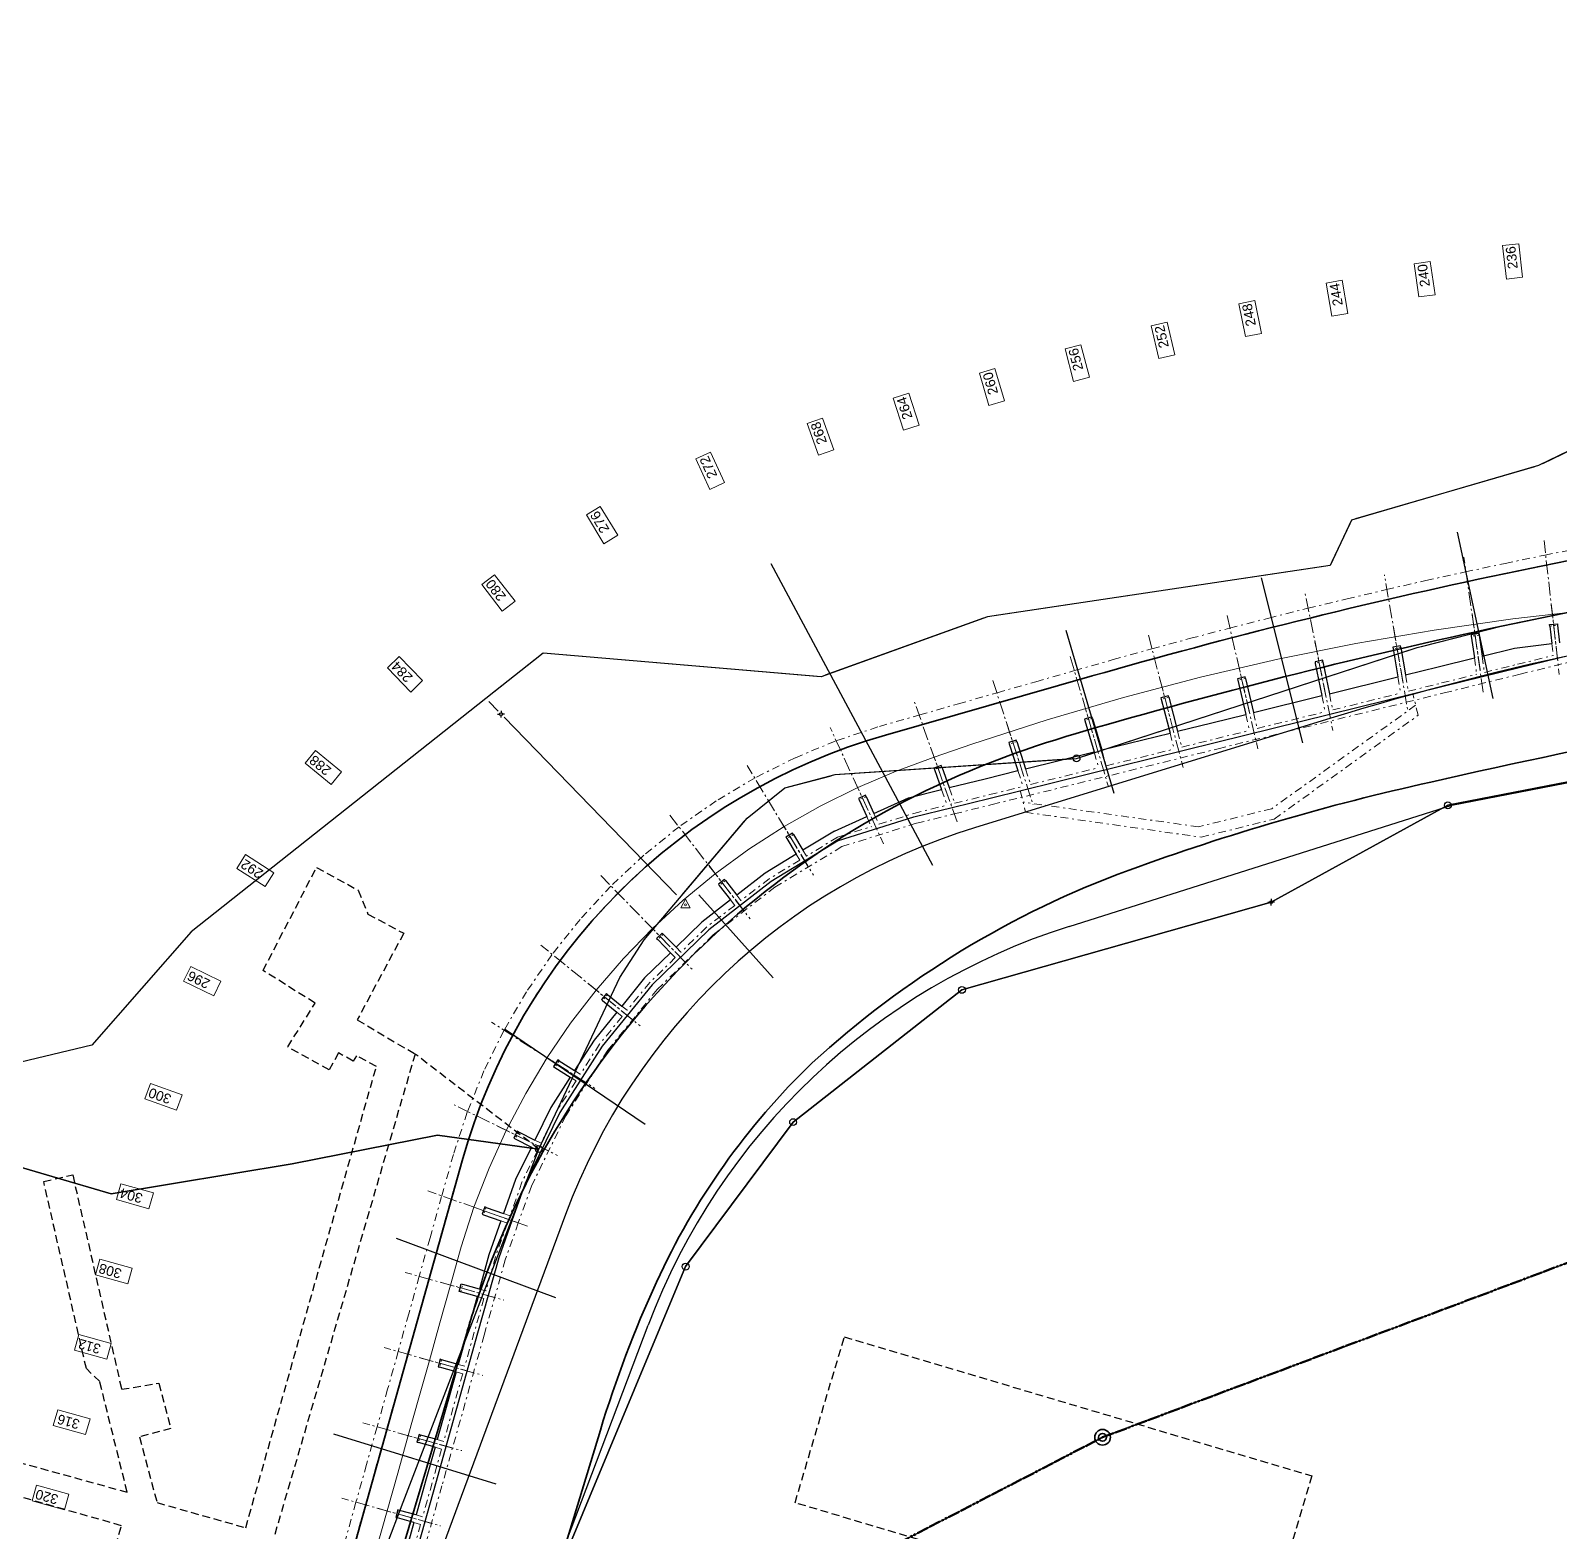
# Model space of a CAD drawing. Header units: metres. Extents: x 2678625 to 2679611, y 1205237 to 1205867.
# Drawn here: x 2678769.1 to 2678847.3, y 1205488.1 to 1205564.9 of the extents above; entities that cross this region are included whole.
import ezdxf

# ---------------------------------------------------------------- set-up
doc = ezdxf.new("R2010")
doc.units = ezdxf.units.M
for name, pattern in [('ACAD_ISO14W100_S12', [1.53, 0.6, -0.1, 0.6, -0.08, 0, -0.07, 0, -0.08]), ('AUSGEZOGEN', [0]), ('GETRENNT2_S6', [0.8, 0.4, -0.2, 0, -0.2]), ('STRICHLINIE_S4', [0.1, 0, -0.1]), ('STRICHPUNKT2_S5', [1, 0.7, -0.15, 0, -0.15]), ('VERDECKT2_S2', [0.6, 0.4, -0.2])]:
    doc.linetypes.add(name, pattern=pattern)
for name, color, linetype, lineweight in [('BOLZEN', 250, 'AUSGEZOGEN', 25), ('GESCHL_WALD', 8, 'AUSGEZOGEN', 13), ('HOHEITSGRENZPUNKT', 59, 'AUSGEZOGEN', 35), ('KANTONSGRENZE', 59, 'AUSGEZOGEN', 50), ('KREUZ', 250, 'AUSGEZOGEN', 25), ('LFP2_BEGEHBAR', 8, 'AUSGEZOGEN', 13), ('PARZELLE', 250, 'AUSGEZOGEN', 25), ('SC_BEST__SCHACHT', 3, 'AUSGEZOGEN', 25), ('SELBSTAENDIGES_RECHT', 8, 'STRICHLINIE_S4', 13), ('SELBSTAENDIGES_RECHT_1', 8, 'STRICHLINIE_S4', 13), ('Standard', 7, 'AUSGEZOGEN', 25), ('STRASSE__WEGE', 8, 'AUSGEZOGEN', 13), ('TEXT_VERT__TIEF-_UND_HOCHPUNKT', 1, 'AUSGEZOGEN', 18), ('UEBRIGE_BEFEST', 8, 'AUSGEZOGEN', 13)]:
    doc.layers.add(name, color=color, linetype=linetype, lineweight=lineweight)
doc.layers.add('GM_TX_HO_A_GEOM', color=1, linetype='AUSGEZOGEN')
doc.styles.add('ARIAL', font='arial.ttf')

# ---------------------------------------------------------------- blocks, each defined once
blk = doc.blocks.new('NSY105')
at = {"color": 0, "linetype": 'ByBlock', "lineweight": -2}
for radius in [0.05, 0.025]:
    blk.add_circle((0, 0), radius, dxfattribs=at)
blk = doc.blocks.new('COMPLEXOBJECT_33')
at = {"layer": 'GESCHL_WALD', "color": 8, "linetype": 'AUSGEZOGEN', "lineweight": 13, "transparency": 33554687}
for p, q in [((48859.713, 45506.341), (48823.904, 45492.904)), ((48823.904, 45492.904), (48792.056, 45476.405))]:
    blk.add_line(p, q, dxfattribs=at)
blk = doc.blocks.new('COMPLEXOBJECT_61')
at = {"layer": 'PARZELLE', "color": 250, "linetype": 'AUSGEZOGEN', "lineweight": 25, "transparency": 33554687}
for p, q in [((48859.713, 45506.341), (48823.904, 45492.904)), ((48823.904, 45492.904), (48792.056, 45476.405))]:
    blk.add_line(p, q, dxfattribs=at)
blk = doc.blocks.new('COMPLEXOBJECT_64')
at = {"layer": 'SELBSTAENDIGES_RECHT', "color": 8, "linetype": 'STRICHLINIE_S4', "lineweight": 13, "transparency": 33554687}
for p, q in [((48859.713, 45506.341), (48823.904, 45492.904)), ((48823.904, 45492.904), (48792.056, 45476.405))]:
    blk.add_line(p, q, dxfattribs=at)
blk = doc.blocks.new('NSY101')
at = {"color": 0, "linetype": 'ByBlock', "lineweight": -2}
blk.add_circle((0, 0), 0.05, dxfattribs=at)
blk = doc.blocks.new('CDWK_PTTYP10')
at = {"layer": 'BOLZEN', "transparency": 33554687, "xscale": 6.999999465942426, "yscale": 6.999999465942426, "zscale": 6.999999465942426}
blk.add_blockref('NSY101', (0, 0), dxfattribs=at)
blk = doc.blocks.new('NSY115')
at = {"color": 0, "linetype": 'ByBlock', "lineweight": -2}
for p, q in [((-0.05, 0), (-0.02, 0)), ((0, 0.05), (0, 0.02)), ((0.05, 0), (0.02, 0)), ((0, -0.05), (0, -0.02))]:
    blk.add_line(p, q, dxfattribs=at)
blk.add_circle((0, 0), 0.02, dxfattribs=at)
blk = doc.blocks.new('CDWK_PTTYP31')
at = {"layer": 'KREUZ', "transparency": 33554687, "xscale": 2.692307590451224, "yscale": 2.692307590451224, "zscale": 2.692307590451224}
blk.add_blockref('NSY115', (-0.001, 0.002), dxfattribs=at)
blk = doc.blocks.new('COMPLEXOBJECT_102')
at = {"layer": 'STRASSE__WEGE', "color": 250, "linetype": 'AUSGEZOGEN', "lineweight": 25, "transparency": 33554687}
blk.add_line((48835.585, 45529.688), (48817.346, 45524.074), dxfattribs=at)
for points in [[(48822.194, 45519.033), (48841.771, 45525.231), (48858.029, 45528.384), (48889.781, 45531.32), (48895.583, 45532.659), (48900.268, 45534.358), (48904.841, 45536.354), (48909.323, 45538.696), (48913.32, 45541.66), (48916.931, 45545.257), (48919.674, 45548.382), (48922.417, 45551.507), (48930.237, 45563.996), (48935.803, 45574.317), (48943.358, 45591.721), (48964.534, 45641.981), (48968.165, 45648.125)], [(48796.431, 45504.3), (48786.547, 45477.618), (48792.254, 45476.404), (48800.656, 45498.637)]]:
    blk.add_lwpolyline(points, dxfattribs=at)
for centre, radius, start, end in [((48879.708, 45386.343), 149.982, 96.32861, 107.10876), ((48826.901, 45493.02), 32.491, 107.10204, 159.68543), ((48832.453, 45486.63), 33.989, 107.56792, 159.31215)]:
    blk.add_arc(centre, radius, start, end, dxfattribs=at)
blk = doc.blocks.new('CDWK_PTTYP26')
at = {"layer": 'LFP2_BEGEHBAR', "transparency": 33554687}
for p, q in [((-0.004, 0.164), (-0.145, -0.094)), ((0.137, -0.094), (-0.004, 0.164)), ((-0.145, -0.094), (0.137, -0.094))]:
    blk.add_line(p, q, dxfattribs=at)
blk.add_circle((-0.004, -0.006), 0.0294, dxfattribs=at)
blk = doc.blocks.new('COMPLEXOBJECT_161')
at = {"layer": 'PARZELLE', "color": 250, "linetype": 'AUSGEZOGEN', "lineweight": 25, "transparency": 33554687}
for p, q in [((78866, 5562.54), (78864.225, 5559.793)), ((78867.578, 5560.985), (78866.26, 5562.556)), ((78885.127, 5540.063), (78867.86, 5560.649)), ((78864.238, 5559.435), (78865.27, 5558.068)), ((78865.228, 5557.762), (78854.223, 5549.41)), ((78854.167, 5549.094), (78855.341, 5547.256)), ((78855.262, 5546.977), (78846.412, 5542.702)), ((78846.005, 5542.546), (78836.852, 5539.878)), ((78836.549, 5539.619), (78835.639, 5537.692)), ((78861.082, 5537.213), (78885.051, 5539.871)), ((78835.33, 5537.462), (78818.235, 5534.901)), ((78856.137, 5536.583), (78860.648, 5537.161)), ((78849.223, 5535.407), (78855.704, 5536.518)), ((78817.813, 5534.795), (78809.708, 5531.879)), ((78844.721, 5534.495), (78848.793, 5535.326)), ((78840.214, 5533.353), (78844.295, 5534.397)), ((78822.782, 5527.699), (78839.794, 5533.231)), ((78795.107, 5532.875), (78792.523, 5530.831)), ((78809.284, 5531.823), (78795.496, 5532.993)), ((78792.504, 5530.538), (78792.979, 5530.049)), ((78793.283, 5529.735), (78802.104, 5520.645)), ((78810.441, 5526.816), (78822.356, 5527.616)), ((78807.859, 5526.178), (78810.012, 5526.745)), ((78805.886, 5524.711), (78807.477, 5525.985)), ((78802.397, 5520.655), (78805.574, 5524.407))]:
    blk.add_line(p, q, dxfattribs=at)

msp = doc.modelspace()

# ---------------------------------------------------------------- linework, layer by layer
at = {"layer": 'KANTONSGRENZE', "linetype": 'ACAD_ISO14W100_S12', "transparency": 33554687}
msp.add_lwpolyline([(2678625.329, 1205485.523), (2678720.729, 1205461.829), (2678731.422, 1205463.992), (2678750.551, 1205468.173), (2678765.451, 1205474.131), (2678783.774, 1205478.167), (2678792.056, 1205476.405), (2678823.904, 1205492.904), (2678859.713, 1205506.341), (2678879.277, 1205509.496), (2678942.352, 1205521.714), (2679000.721, 1205531.176), (2679083.438, 1205538.774), (2679127.352, 1205542.454), (2679148.753, 1205549.05), (2679175.076, 1205560.861), (2679233.191, 1205572.529), (2679258.83, 1205574.337), (2679284.87, 1205582.237), (2679311.016, 1205602.927), (2679443.034, 1205605.052), (2679522.872, 1205644.059), (2679610.803, 1205686.931)], dxfattribs=at)
at = {"layer": 'PARZELLE', "color": 250, "linetype": 'AUSGEZOGEN', "lineweight": 25, "transparency": 33554687}
for points in [[(2678855.459, 1205547.072), (2678846.215, 1205542.607), (2678836.642, 1205539.817), (2678835.546, 1205537.494), (2678818.019, 1205534.869), (2678809.502, 1205531.805), (2678795.278, 1205533.011), (2678792.352, 1205530.695), (2678777.28, 1205518.766), (2678772.194, 1205512.955), (2678767.329, 1205511.802)], [(2678767.122, 1205507.126), (2678773.177, 1205505.363), (2678782.449, 1205506.896), (2678789.883, 1205508.352), (2678795.064, 1205507.65), (2678799.204, 1205516.426), (2678800.449, 1205518.353), (2678802.256, 1205520.488), (2678805.715, 1205524.574), (2678807.648, 1205526.122), (2678810.223, 1205526.801), (2678822.574, 1205527.631), (2678840.002, 1205533.299), (2678844.507, 1205534.451), (2678849.007, 1205535.37)], [(2678942.355, 1205521.715), (2678879.278, 1205509.496), (2678859.713, 1205506.34), (2678823.903, 1205492.903), (2678792.055, 1205476.404), (2678802.572, 1205501.634), (2678808.073, 1205509.026), (2678816.711, 1205515.789), (2678832.53, 1205520.277), (2678841.572, 1205525.231), (2678857.83, 1205528.384), (2678889.582, 1205531.32)]]:
    msp.add_lwpolyline(points, dxfattribs=at)
msp.add_lwpolyline([(2678765.451, 1205474.13), (2678783.773, 1205478.166), (2678788.124, 1205489.581), (2678795.064, 1205507.65), (2678789.883, 1205508.352), (2678782.449, 1205506.896), (2678773.177, 1205505.363), (2678767.122, 1205507.126), (2678760.802, 1205512.005), (2678752.758, 1205512.255), (2678743.45, 1205496.838), (2678741.609, 1205494.47), (2678739.99, 1205490.772), (2678737.407, 1205487.381), (2678734.774, 1205479.045), (2678730.907, 1205474.181), (2678732.335, 1205472.265), (2678727.978, 1205470.01), (2678721.311, 1205464.083), (2678720.729, 1205461.829), (2678731.422, 1205463.992), (2678750.551, 1205468.173)], close=True, dxfattribs=at)
at = {"layer": 'SELBSTAENDIGES_RECHT', "color": 254, "linetype": 'VERDECKT2_S2', "lineweight": 25, "transparency": 33554687}
for p, q in [((2678780.955, 1205516.781), (2678783.692, 1205522.051)), ((2678783.692, 1205522.051), (2678785.818, 1205520.893)), ((2678785.818, 1205520.893), (2678786.322, 1205519.668)), ((2678786.322, 1205519.668), (2678788.152, 1205518.685)), ((2678788.152, 1205518.685), (2678785.776, 1205514.26)), ((2678783.62, 1205515.111), (2678780.955, 1205516.781)), ((2678782.217, 1205512.872), (2678783.62, 1205515.111)), ((2678785.776, 1205514.26), (2678788.734, 1205512.509)), ((2678784.341, 1205511.697), (2678782.217, 1205512.872)), ((2678788.734, 1205512.509), (2678781.545, 1205487.904)), ((2678784.821, 1205512.563), (2678784.341, 1205511.697)), ((2678785.568, 1205512.149), (2678784.821, 1205512.563)), ((2678785.728, 1205512.423), (2678785.568, 1205512.149)), ((2678786.753, 1205511.878), (2678785.728, 1205512.423)), ((2678795.069, 1205507.645), (2678788.734, 1205512.509)), ((2678780.066, 1205488.278), (2678786.753, 1205511.878)), ((2678769.731, 1205505.986), (2678771.216, 1205506.325)), ((2678771.914, 1205496.416), (2678769.731, 1205505.986)), ((2678771.216, 1205506.325), (2678773.717, 1205495.359)), ((2678808.17, 1205489.556), (2678810.693, 1205498.042)), ((2678810.693, 1205498.042), (2678834.612, 1205490.932)), ((2678772.598, 1205495.754), (2678771.914, 1205496.416)), ((2678774.003, 1205490.097), (2678772.598, 1205495.754)), ((2678773.717, 1205495.359), (2678775.623, 1205495.67)), ((2678775.623, 1205495.67), (2678776.241, 1205493.361)), ((2678776.241, 1205493.361), (2678774.632, 1205492.93)), ((2678762.63, 1205493.236), (2678774.003, 1205490.097)), ((2678774.632, 1205492.93), (2678775.535, 1205489.562)), ((2678773.712, 1205488.384), (2678762.063, 1205491.707)), ((2678834.612, 1205490.932), (2678832.089, 1205482.446)), ((2678775.535, 1205489.562), (2678780.066, 1205488.278)), ((2678817.922, 1205486.657), (2678808.17, 1205489.556)), ((2678770.211, 1205476.42), (2678773.712, 1205488.384))]:
    msp.add_line(p, q, dxfattribs=at)
at = {"layer": 'SELBSTAENDIGES_RECHT', "color": 254, "linetype": 'AUSGEZOGEN', "lineweight": 25, "transparency": 33554687}
msp.add_line((2678859.719, 1205506.336), (2678823.91, 1205492.899), dxfattribs=at)
at = {"layer": 'Standard', "color": 11, "linetype": 'AUSGEZOGEN', "lineweight": 25, "true_color": 0xff8585, "transparency": 33554687}
for p, q in [((2678843.894, 1205530.701), (2678842.059, 1205539.206)), ((2678815.223, 1205522.149), (2678806.956, 1205537.573)), ((2678834.156, 1205528.43), (2678832.038, 1205536.868)), ((2678824.5, 1205525.829), (2678822.037, 1205534.173)), ((2678846.786, 1205534.398), (2678846.888, 1205533.5)), ((2678847.184, 1205534.443), (2678847.286, 1205533.547)), ((2678838.77, 1205533.241), (2678839.018, 1205531.803)), ((2678839.164, 1205533.309), (2678839.407, 1205531.9)), ((2678842.77, 1205533.877), (2678842.928, 1205532.769)), ((2678843.166, 1205533.933), (2678843.318, 1205532.866)), ((2678834.79, 1205532.492), (2678835.123, 1205530.842)), ((2678835.182, 1205532.571), (2678835.512, 1205530.938)), ((2678831.223, 1205531.719), (2678831.626, 1205529.978)), ((2678835.512, 1205530.938), (2678839.018, 1205531.803)), ((2678830.833, 1205531.629), (2678831.238, 1205529.882)), ((2678826.902, 1205530.653), (2678827.355, 1205528.924)), ((2678827.289, 1205530.755), (2678827.744, 1205529.02)), ((2678831.626, 1205529.978), (2678835.123, 1205530.842)), ((2678823.001, 1205529.566), (2678823.47, 1205527.964)), ((2678823.385, 1205529.678), (2678823.859, 1205528.06)), ((2678823.859, 1205528.06), (2678827.355, 1205528.924)), ((2678819.133, 1205528.367), (2678819.575, 1205527.003)), ((2678819.513, 1205528.491), (2678819.964, 1205527.099)), ((2678819.964, 1205527.099), (2678823.47, 1205527.964)), ((2678815.3, 1205527.059), (2678815.664, 1205526.037)), ((2678815.677, 1205527.193), (2678816.054, 1205526.133)), ((2678811.446, 1205525.513), (2678811.84, 1205524.654)), ((2678811.809, 1205525.68), (2678812.204, 1205524.818)), ((2678810.185, 1205523.906), (2678811.84, 1205524.654)), ((2678810.185, 1205523.906), (2678808.575, 1205522.931)), ((2678807.746, 1205523.528), (2678808.233, 1205522.724)), ((2678808.089, 1205523.735), (2678808.575, 1205522.931)), ((2678804.298, 1205521.133), (2678804.872, 1205520.391)), ((2678804.614, 1205521.378), (2678805.189, 1205520.636)), ((2678807.06, 1205516.414), (2678803.247, 1205520.65)), ((2678801.145, 1205518.362), (2678801.8, 1205517.689)), ((2678801.431, 1205518.641), (2678802.087, 1205517.969)), ((2678798.328, 1205515.248), (2678799.056, 1205514.655)), ((2678798.581, 1205515.558), (2678799.309, 1205514.965)), ((2678800.502, 1205508.896), (2678793.307, 1205513.786)), ((2678796.097, 1205512.165), (2678796.888, 1205511.659)), ((2678795.882, 1205511.828), (2678796.672, 1205511.322)), ((2678794.023, 1205508.523), (2678794.867, 1205508.11)), ((2678793.847, 1205508.164), (2678794.691, 1205507.751)), ((2678792.241, 1205504.285), (2678793.126, 1205503.971)), ((2678792.375, 1205504.662), (2678793.26, 1205504.348)), ((2678793.126, 1205503.971), (2678792.512, 1205502.238)), ((2678793.685, 1205503.985), (2678793.011, 1205502.082)), ((2678793.193, 1205504.16), (2678793.193, 1205504.159)), ((2678795.928, 1205500.031), (2678787.774, 1205503.065)), ((2678792.512, 1205502.238), (2678792.02, 1205500.486)), ((2678792.02, 1205500.486), (2678791.171, 1205500.724)), ((2678791.912, 1205500.101), (2678791.063, 1205500.339)), ((2678790.832, 1205496.25), (2678789.983, 1205496.488)), ((2678790.94, 1205496.635), (2678790.092, 1205496.873)), ((2678790.832, 1205496.25), (2678789.861, 1205492.784)), ((2678792.888, 1205490.506), (2678784.574, 1205493.071)), ((2678789.753, 1205492.399), (2678788.904, 1205492.636)), ((2678789.861, 1205492.784), (2678789.012, 1205493.021)), ((2678788.673, 1205488.546), (2678787.825, 1205488.784)), ((2678788.781, 1205488.931), (2678787.933, 1205489.169)), ((2678788.673, 1205488.546), (2678787.702, 1205485.079))]:
    msp.add_line(p, q, dxfattribs=at)
at = {"layer": 'Standard', "color": 11, "linetype": 'STRICHPUNKT2_S5', "lineweight": 18, "true_color": 0xff8585, "transparency": 33554687}
for p, q in [((2678847.183, 1205532.678), (2678846.489, 1205538.782)), ((2678843.216, 1205532.169), (2678842.394, 1205537.923)), ((2678839.265, 1205531.547), (2678838.324, 1205537.011)), ((2678835.333, 1205530.812), (2678834.277, 1205536.047)), ((2678831.424, 1205529.965), (2678830.251, 1205535.03)), ((2678827.54, 1205529.007), (2678826.243, 1205533.96)), ((2678823.686, 1205527.939), (2678822.252, 1205532.837)), ((2678819.863, 1205526.76), (2678818.264, 1205531.697)), ((2678816.076, 1205525.473), (2678814.268, 1205530.554)), ((2678812.358, 1205524.002), (2678809.969, 1205529.213)), ((2678808.826, 1205522.131), (2678805.717, 1205527.266)), ((2678805.529, 1205519.869), (2678801.772, 1205524.724)), ((2678802.512, 1205517.246), (2678798.229, 1205521.638)), ((2678799.814, 1205514.296), (2678795.166, 1205518.083)), ((2678797.467, 1205511.051), (2678792.647, 1205514.135)), ((2678795.511, 1205507.572), (2678790.732, 1205509.911)), ((2678793.961, 1205503.887), (2678789.392, 1205505.507)), ((2678792.806, 1205500.059), (2678788.225, 1205501.342)), ((2678791.726, 1205496.207), (2678787.145, 1205497.491)), ((2678790.647, 1205492.355), (2678786.066, 1205493.639)), ((2678789.568, 1205488.504), (2678784.986, 1205489.787))]:
    msp.add_line(p, q, dxfattribs=at)
at = {"layer": 'Standard', "color": 11, "linetype": 'STRICHPUNKT2_S5', "lineweight": 13, "true_color": 0xff8585, "transparency": 33554687}
for p, q in [((2678842.815, 1205534.976), (2678843.389, 1205530.961)), ((2678846.863, 1205535.495), (2678847.27, 1205531.913)), ((2678838.784, 1205534.341), (2678839.53, 1205530.008)), ((2678834.772, 1205533.592), (2678835.687, 1205529.059)), ((2678830.784, 1205532.728), (2678831.853, 1205528.112)), ((2678826.822, 1205531.75), (2678828.022, 1205527.167)), ((2678822.889, 1205530.66), (2678824.189, 1205526.22)), ((2678818.99, 1205529.458), (2678820.346, 1205525.271)), ((2678815.121, 1205528.158), (2678816.487, 1205524.318)), ((2678811.167, 1205526.6), (2678812.698, 1205523.261)), ((2678807.35, 1205524.569), (2678809.114, 1205521.654)), ((2678803.785, 1205522.123), (2678805.87, 1205519.428)), ((2678800.522, 1205519.286), (2678802.901, 1205516.847)), ((2678797.605, 1205516.096), (2678800.246, 1205513.944)), ((2678795.066, 1205512.587), (2678797.936, 1205510.751)), ((2678792.951, 1205508.825), (2678796.011, 1205507.327)), ((2678791.746, 1205504.673), (2678794.486, 1205503.701)), ((2678790.061, 1205500.828), (2678793.28, 1205499.924)), ((2678788.982, 1205496.976), (2678792.2, 1205496.074)), ((2678787.903, 1205493.124), (2678791.121, 1205492.224)), ((2678786.824, 1205489.273), (2678790.041, 1205488.37))]:
    msp.add_line(p, q, dxfattribs=at)
at = {"layer": 'Standard', "color": 11, "linetype": 'STRICHLINIE_S4', "lineweight": 18, "true_color": 0xff8585, "transparency": 33554687}
for p, q in [((2678846.786, 1205534.398), (2678847.184, 1205534.443)), ((2678839.164, 1205533.309), (2678838.77, 1205533.241)), ((2678843.166, 1205533.933), (2678842.77, 1205533.877)), ((2678835.182, 1205532.571), (2678834.79, 1205532.492)), ((2678831.223, 1205531.719), (2678830.833, 1205531.629)), ((2678827.289, 1205530.755), (2678826.902, 1205530.653)), ((2678823.385, 1205529.678), (2678823.001, 1205529.566)), ((2678819.513, 1205528.491), (2678819.133, 1205528.367)), ((2678815.677, 1205527.193), (2678815.3, 1205527.059)), ((2678811.809, 1205525.68), (2678811.446, 1205525.513)), ((2678808.089, 1205523.735), (2678807.746, 1205523.528)), ((2678804.614, 1205521.378), (2678804.298, 1205521.133)), ((2678801.431, 1205518.641), (2678801.145, 1205518.362)), ((2678798.581, 1205515.558), (2678798.328, 1205515.248)), ((2678796.097, 1205512.165), (2678795.882, 1205511.828)), ((2678794.023, 1205508.523), (2678793.847, 1205508.164)), ((2678792.375, 1205504.662), (2678792.241, 1205504.285)), ((2678791.063, 1205500.339), (2678791.171, 1205500.724)), ((2678790.092, 1205496.873), (2678789.983, 1205496.488)), ((2678789.012, 1205493.021), (2678788.904, 1205492.636)), ((2678787.933, 1205489.169), (2678787.825, 1205488.784))]:
    msp.add_line(p, q, dxfattribs=at)
at = {"layer": 'Standard', "color": 11, "linetype": 'GETRENNT2_S6', "lineweight": 18, "true_color": 0xff8585, "transparency": 33554687}
for p, q in [((2678846.888, 1205533.5), (2678846.958, 1205532.889)), ((2678842.928, 1205532.769), (2678843.048, 1205531.93)), ((2678843.318, 1205532.866), (2678843.438, 1205532.026)), ((2678839.018, 1205531.803), (2678839.161, 1205530.97)), ((2678839.407, 1205531.9), (2678839.55, 1205531.066)), ((2678835.512, 1205530.938), (2678835.679, 1205530.11)), ((2678835.679, 1205530.11), (2678839.161, 1205530.97)), ((2678835.123, 1205530.842), (2678835.29, 1205530.014)), ((2678831.238, 1205529.882), (2678831.428, 1205529.061)), ((2678831.626, 1205529.978), (2678831.816, 1205529.157)), ((2678831.816, 1205529.157), (2678835.29, 1205530.014)), ((2678827.355, 1205528.924), (2678827.569, 1205528.108)), ((2678827.744, 1205529.02), (2678827.958, 1205528.204)), ((2678823.47, 1205527.964), (2678823.707, 1205527.154)), ((2678823.859, 1205528.06), (2678824.096, 1205527.25)), ((2678824.096, 1205527.25), (2678827.569, 1205528.108)), ((2678819.575, 1205527.003), (2678819.835, 1205526.198)), ((2678819.964, 1205527.099), (2678820.225, 1205526.294)), ((2678820.225, 1205526.294), (2678823.707, 1205527.154)), ((2678815.664, 1205526.037), (2678815.948, 1205525.238)), ((2678816.054, 1205526.133), (2678816.338, 1205525.335)), ((2678811.84, 1205524.654), (2678812.076, 1205524.138)), ((2678812.204, 1205524.818), (2678812.461, 1205524.259)), ((2678816.143, 1205525.287), (2678816.194, 1205525.299)), ((2678810.349, 1205523.597), (2678812.076, 1205524.138)), ((2678810.349, 1205523.597), (2678808.756, 1205522.632)), ((2678808.233, 1205522.724), (2678808.414, 1205522.425)), ((2678808.575, 1205522.931), (2678808.756, 1205522.632)), ((2678804.872, 1205520.391), (2678805.086, 1205520.114)), ((2678805.189, 1205520.636), (2678805.403, 1205520.359)), ((2678801.8, 1205517.689), (2678802.044, 1205517.439)), ((2678802.087, 1205517.969), (2678802.331, 1205517.718)), ((2678799.056, 1205514.655), (2678799.327, 1205514.435)), ((2678799.309, 1205514.965), (2678799.58, 1205514.745)), ((2678796.672, 1205511.322), (2678796.967, 1205511.134)), ((2678796.888, 1205511.659), (2678797.182, 1205511.471)), ((2678794.691, 1205507.751), (2678795.005, 1205507.597)), ((2678794.867, 1205508.11), (2678795.18, 1205507.957)), ((2678793.26, 1205504.348), (2678793.59, 1205504.231)), ((2678793.456, 1205503.854), (2678792.848, 1205502.14)), ((2678793.126, 1205503.971), (2678793.456, 1205503.854)), ((2678793.523, 1205504.043), (2678793.523, 1205504.043)), ((2678792.848, 1205502.14), (2678792.357, 1205500.391)), ((2678792.357, 1205500.391), (2678792.02, 1205500.486)), ((2678792.249, 1205500.006), (2678791.912, 1205500.101)), ((2678791.277, 1205496.54), (2678790.94, 1205496.635)), ((2678791.169, 1205496.155), (2678790.198, 1205492.69)), ((2678791.169, 1205496.155), (2678790.832, 1205496.25)), ((2678790.198, 1205492.69), (2678789.861, 1205492.784)), ((2678790.09, 1205492.305), (2678789.753, 1205492.399)), ((2678789.118, 1205488.837), (2678788.781, 1205488.931)), ((2678789.01, 1205488.451), (2678788.039, 1205484.985)), ((2678789.01, 1205488.451), (2678788.673, 1205488.546))]:
    msp.add_line(p, q, dxfattribs=at)
at = {"layer": 'Standard', "color": 21, "linetype": 'AUSGEZOGEN', "lineweight": 35, "true_color": 0xffa8a8, "transparency": 33554687}
for p, q in [((2678823.365, 1205531.845), (2678812.803, 1205528.824)), ((2678791.134, 1205507.04), (2678782.99, 1205477.985))]:
    msp.add_line(p, q, dxfattribs=at)
at = {"layer": 'Standard', "color": 11, "linetype": 'AUSGEZOGEN', "lineweight": 18, "true_color": 0xff8585, "transparency": 33554687}
for p, q in [((2678791.746, 1205504.673), (2678791.091, 1205502.642)), ((2678790.987, 1205500.36), (2678791.041, 1205500.553))]:
    msp.add_line(p, q, dxfattribs=at)
at = {"layer": 'Standard', "color": 11, "linetype": 'AUSGEZOGEN', "lineweight": 35, "true_color": 0xff8585, "transparency": 33554687}
for p, q in [((2678785.292, 1205477.842), (2678791.406, 1205498.355)), ((2678794.741, 1205481.856), (2678798.211, 1205493.273))]:
    msp.add_line(p, q, dxfattribs=at)
at = {"layer": 'Standard', "color": 11, "linetype": 'AUSGEZOGEN', "lineweight": 18, "true_color": 0xff8585, "transparency": 33554687}
for points in [[(2678845.393, 1205552.244), (2678845.198, 1205553.953), (2678844.37, 1205553.859), (2678844.565, 1205552.15), (2678845.393, 1205552.244)], [(2678840.914, 1205551.348), (2678840.671, 1205553.051), (2678839.846, 1205552.933), (2678840.089, 1205551.231), (2678840.914, 1205551.348)], [(2678836.461, 1205550.389), (2678836.17, 1205552.084), (2678835.348, 1205551.943), (2678835.64, 1205550.247), (2678836.461, 1205550.389)], [(2678832.033, 1205549.366), (2678831.693, 1205551.052), (2678830.876, 1205550.887), (2678831.216, 1205549.201), (2678832.033, 1205549.366)], [(2678827.595, 1205548.271), (2678827.207, 1205549.947), (2678826.395, 1205549.759), (2678826.783, 1205548.083), (2678827.595, 1205548.271)], [(2678823.228, 1205547.125), (2678822.792, 1205548.789), (2678821.986, 1205548.578), (2678822.422, 1205546.914), (2678823.228, 1205547.125)], [(2678818.884, 1205545.918), (2678818.401, 1205547.569), (2678817.601, 1205547.335), (2678818.084, 1205545.684), (2678818.884, 1205545.918)], [(2678814.516, 1205544.673), (2678813.985, 1205546.31), (2678813.193, 1205546.053), (2678813.723, 1205544.416), (2678814.516, 1205544.673)], [(2678810.151, 1205543.418), (2678809.574, 1205545.038), (2678808.789, 1205544.759), (2678809.366, 1205543.138), (2678810.151, 1205543.418)], [(2678804.57, 1205541.738), (2678803.853, 1205543.301), (2678803.096, 1205542.954), (2678803.813, 1205541.39), (2678804.57, 1205541.738)], [(2678799.098, 1205539.04), (2678798.207, 1205540.512), (2678797.494, 1205540.08), (2678798.385, 1205538.608), (2678799.098, 1205539.04)], [(2678793.853, 1205535.666), (2678792.801, 1205537.027), (2678792.142, 1205536.517), (2678793.194, 1205535.156), (2678793.853, 1205535.666)], [(2678809.465, 1205525.193), (2678811.379, 1205526.138), (2678813.343, 1205526.972), (2678815.288, 1205527.687), (2678817.209, 1205528.355), (2678821.078, 1205529.609), (2678824.981, 1205530.751), (2678828.916, 1205531.782), (2678832.878, 1205532.7), (2678836.865, 1205533.504), (2678840.873, 1205534.193), (2678844.899, 1205534.769), (2678848.94, 1205535.228), (2678850.965, 1205535.415)], [(2678789.114, 1205531.606), (2678787.913, 1205532.838), (2678787.316, 1205532.256), (2678788.517, 1205531.024), (2678789.114, 1205531.606)], [(2678784.973, 1205526.946), (2678783.64, 1205528.033), (2678783.113, 1205527.387), (2678784.447, 1205526.3), (2678784.973, 1205526.946)], [(2678809.465, 1205525.194), (2678807.609, 1205524.141), (2678805.815, 1205522.985), (2678804.091, 1205521.727), (2678802.441, 1205520.374), (2678800.871, 1205518.928), (2678799.387, 1205517.395), (2678797.992, 1205515.78), (2678796.692, 1205514.088), (2678795.491, 1205512.324), (2678794.392, 1205510.495), (2678793.4, 1205508.605), (2678792.517, 1205506.663), (2678791.746, 1205504.673)], [(2678781.511, 1205521.778), (2678780.062, 1205522.706), (2678779.613, 1205522.004), (2678781.061, 1205521.076), (2678781.511, 1205521.778)], [(2678778.797, 1205516.234), (2678777.252, 1205516.99), (2678776.885, 1205516.242), (2678778.431, 1205515.485), (2678778.797, 1205516.234)], [(2678776.814, 1205510.428), (2678775.192, 1205511.003), (2678774.914, 1205510.218), (2678776.535, 1205509.643), (2678776.814, 1205510.428)], [(2678775.342, 1205505.402), (2678773.686, 1205505.866), (2678773.461, 1205505.064), (2678775.118, 1205504.599), (2678775.342, 1205505.402)], [(2678774.263, 1205501.55), (2678772.606, 1205502.014), (2678772.381, 1205501.212), (2678774.038, 1205500.748), (2678774.263, 1205501.55)], [(2678791.091, 1205502.642), (2678790.543, 1205500.693), (2678790.003, 1205498.767), (2678789.463, 1205496.841), (2678788.924, 1205494.915), (2678788.384, 1205492.989), (2678787.845, 1205491.063), (2678787.305, 1205489.138), (2678786.765, 1205487.212), (2678786.226, 1205485.286), (2678785.686, 1205483.36), (2678785.2, 1205481.627)], [(2678773.183, 1205497.699), (2678771.527, 1205498.163), (2678771.302, 1205497.36), (2678772.958, 1205496.896), (2678773.183, 1205497.699)], [(2678772.104, 1205493.847), (2678770.447, 1205494.311), (2678770.222, 1205493.509), (2678771.879, 1205493.045), (2678772.104, 1205493.847)], [(2678771.024, 1205489.996), (2678769.368, 1205490.46), (2678769.143, 1205489.657), (2678770.799, 1205489.193), (2678771.024, 1205489.996)]]:
    msp.add_lwpolyline(points, dxfattribs=at)
at = {"layer": 'Standard', "color": 11, "linetype": 'GETRENNT2_S6', "lineweight": 18, "true_color": 0xff8585, "transparency": 33554687}
for points in [[(2678808.189, 1205527.667), (2678810.316, 1205528.545), (2678812.486, 1205529.263), (2678814.551, 1205529.854), (2678816.533, 1205530.421), (2678818.512, 1205530.988), (2678820.49, 1205531.553), (2678822.466, 1205532.118), (2678824.444, 1205532.681), (2678826.428, 1205533.233), (2678828.415, 1205533.771), (2678830.407, 1205534.295), (2678832.404, 1205534.807), (2678834.405, 1205535.306), (2678836.412, 1205535.792), (2678838.424, 1205536.264), (2678840.442, 1205536.724), (2678842.465, 1205537.17), (2678844.495, 1205537.604), (2678846.531, 1205538.025), (2678848.574, 1205538.432), (2678850.624, 1205538.827)], [(2678808.396, 1205527.212), (2678810.49, 1205528.076), (2678812.634, 1205528.786), (2678814.688, 1205529.374), (2678816.671, 1205529.941), (2678818.65, 1205530.507), (2678820.627, 1205531.072), (2678822.603, 1205531.638), (2678824.58, 1205532.2), (2678826.56, 1205532.75), (2678828.544, 1205533.288), (2678830.533, 1205533.812), (2678832.526, 1205534.323), (2678834.524, 1205534.82), (2678836.528, 1205535.305), (2678838.537, 1205535.777), (2678840.551, 1205536.236), (2678842.571, 1205536.682), (2678844.598, 1205537.115), (2678846.631, 1205537.535), (2678848.67, 1205537.941), (2678850.717, 1205538.335)], [(2678810.565, 1205523.117), (2678814.383, 1205524.314), (2678816.319, 1205524.792), (2678818.258, 1205525.27), (2678829.818, 1205528.125), (2678841.379, 1205530.979), (2678845.262, 1205531.938), (2678849.172, 1205532.89), (2678857.143, 1205533.569)], [(2678843.438, 1205532.026), (2678845.137, 1205532.446), (2678846.958, 1205532.889)], [(2678839.55, 1205531.066), (2678841.253, 1205531.487), (2678843.048, 1205531.93)], [(2678819.692, 1205525.981), (2678819.965, 1205524.875), (2678828.957, 1205523.599), (2678832.685, 1205524.52), (2678840.051, 1205529.835), (2678839.778, 1205530.941)], [(2678839.923, 1205530.351), (2678832.561, 1205525.056), (2678828.817, 1205524.131), (2678819.837, 1205525.392)], [(2678827.958, 1205528.204), (2678829.693, 1205528.632), (2678831.428, 1205529.061)], [(2678808.173, 1205527.659), (2678806.125, 1205526.636), (2678804.137, 1205525.456), (2678802.238, 1205524.134), (2678800.438, 1205522.678), (2678798.747, 1205521.095), (2678797.177, 1205519.395), (2678795.736, 1205517.589), (2678794.431, 1205515.687), (2678793.269, 1205513.701), (2678792.256, 1205511.644), (2678791.396, 1205509.528), (2678790.695, 1205507.372), (2678790.092, 1205505.224), (2678789.497, 1205503.101)], [(2678808.396, 1205527.212), (2678806.365, 1205526.197), (2678804.408, 1205525.035), (2678802.538, 1205523.734), (2678800.766, 1205522.3), (2678799.103, 1205520.742), (2678797.557, 1205519.069), (2678796.138, 1205517.291), (2678794.853, 1205515.419), (2678793.71, 1205513.464), (2678792.713, 1205511.439), (2678791.866, 1205509.356), (2678791.173, 1205507.228), (2678790.573, 1205505.089), (2678789.978, 1205502.966)], [(2678816.338, 1205525.335), (2678818.132, 1205525.778), (2678819.835, 1205526.198)], [(2678812.461, 1205524.259), (2678814.242, 1205524.817), (2678815.948, 1205525.238)], [(2678810.565, 1205523.117), (2678807.145, 1205521.047), (2678803.983, 1205518.6), (2678801.121, 1205515.809), (2678798.596, 1205512.71), (2678796.441, 1205509.343), (2678794.683, 1205505.752), (2678794.015, 1205503.868), (2678793.347, 1205501.984)], [(2678808.414, 1205522.425), (2678806.849, 1205521.478), (2678805.403, 1205520.359)], [(2678805.086, 1205520.114), (2678803.64, 1205518.995), (2678802.331, 1205517.718)], [(2678802.044, 1205517.439), (2678800.735, 1205516.162), (2678799.58, 1205514.745)], [(2678799.327, 1205514.435), (2678798.172, 1205513.017), (2678797.182, 1205511.471)], [(2678796.967, 1205511.134), (2678795.984, 1205509.599), (2678795.18, 1205507.957)], [(2678795.005, 1205507.597), (2678794.201, 1205505.955), (2678793.59, 1205504.231)], [(2678789.498, 1205503.106), (2678788.947, 1205501.14), (2678788.407, 1205499.214), (2678787.867, 1205497.288), (2678787.328, 1205495.362), (2678786.788, 1205493.437), (2678786.248, 1205491.511), (2678785.708, 1205489.585), (2678785.168, 1205487.659), (2678784.629, 1205485.734), (2678784.089, 1205483.808), (2678783.549, 1205481.882)], [(2678789.978, 1205502.966), (2678789.428, 1205501.005), (2678788.889, 1205499.079), (2678788.349, 1205497.153), (2678787.809, 1205495.228), (2678787.269, 1205493.302), (2678786.729, 1205491.376), (2678786.19, 1205489.45), (2678785.65, 1205487.524), (2678785.11, 1205485.599), (2678784.57, 1205483.673), (2678784.031, 1205481.747)], [(2678793.347, 1205501.984), (2678792.266, 1205498.133), (2678790.108, 1205490.43), (2678787.949, 1205482.726), (2678787.41, 1205480.8)], [(2678792.249, 1205500.006), (2678791.763, 1205498.274), (2678791.277, 1205496.54)], [(2678790.09, 1205492.305), (2678789.604, 1205490.571), (2678789.118, 1205488.837)]]:
    msp.add_lwpolyline(points, dxfattribs=at)
at = {"layer": 'Standard', "color": 11, "linetype": 'AUSGEZOGEN', "lineweight": 25, "true_color": 0xff8585, "transparency": 33554687}
for points in [[(2678843.166, 1205533.933), (2678843.155, 1205534.011), (2678842.759, 1205533.955), (2678842.77, 1205533.877)], [(2678846.786, 1205534.398), (2678846.777, 1205534.476), (2678847.175, 1205534.521), (2678847.184, 1205534.443)], [(2678810.401, 1205523.426), (2678814.256, 1205524.638), (2678816.202, 1205525.119), (2678818.146, 1205525.599), (2678829.735, 1205528.461), (2678841.325, 1205531.323), (2678845.217, 1205532.284), (2678849.137, 1205533.238), (2678857.111, 1205533.918)], [(2678839.164, 1205533.309), (2678839.151, 1205533.386), (2678838.757, 1205533.319), (2678838.77, 1205533.241)], [(2678843.318, 1205532.866), (2678844.975, 1205533.275), (2678846.888, 1205533.5)], [(2678835.182, 1205532.571), (2678835.167, 1205532.648), (2678834.775, 1205532.569), (2678834.79, 1205532.492)], [(2678839.407, 1205531.9), (2678841.08, 1205532.313), (2678842.928, 1205532.769)], [(2678831.223, 1205531.719), (2678831.205, 1205531.796), (2678830.815, 1205531.705), (2678830.833, 1205531.629)], [(2678827.289, 1205530.755), (2678827.27, 1205530.83), (2678826.883, 1205530.729), (2678826.902, 1205530.653)], [(2678823.385, 1205529.678), (2678823.363, 1205529.753), (2678822.979, 1205529.641), (2678823.001, 1205529.566)], [(2678827.744, 1205529.02), (2678829.49, 1205529.451), (2678831.238, 1205529.882)], [(2678819.513, 1205528.491), (2678819.489, 1205528.565), (2678819.108, 1205528.442), (2678819.133, 1205528.367)], [(2678815.677, 1205527.193), (2678815.65, 1205527.267), (2678815.274, 1205527.133), (2678815.3, 1205527.059)], [(2678816.054, 1205526.133), (2678817.901, 1205526.589), (2678819.575, 1205527.003)], [(2678811.809, 1205525.68), (2678811.776, 1205525.751), (2678811.413, 1205525.584), (2678811.446, 1205525.513)], [(2678812.204, 1205524.818), (2678813.98, 1205525.621), (2678815.664, 1205526.037)], [(2678810.401, 1205523.426), (2678806.947, 1205521.335), (2678803.754, 1205518.864), (2678800.863, 1205516.045), (2678798.312, 1205512.915), (2678796.135, 1205509.514), (2678794.361, 1205505.887), (2678793.685, 1205503.985)], [(2678808.089, 1205523.735), (2678808.048, 1205523.802), (2678807.706, 1205523.595), (2678807.746, 1205523.528)], [(2678808.233, 1205522.724), (2678806.651, 1205521.767), (2678805.189, 1205520.636)], [(2678804.614, 1205521.378), (2678804.566, 1205521.44), (2678804.25, 1205521.195), (2678804.298, 1205521.133)], [(2678804.872, 1205520.391), (2678803.41, 1205519.259), (2678802.087, 1205517.969)], [(2678801.431, 1205518.641), (2678801.376, 1205518.697), (2678801.09, 1205518.418), (2678801.145, 1205518.362)], [(2678801.8, 1205517.689), (2678800.477, 1205516.399), (2678799.309, 1205514.965)], [(2678798.581, 1205515.558), (2678798.52, 1205515.608), (2678798.267, 1205515.298), (2678798.328, 1205515.248)], [(2678799.056, 1205514.655), (2678797.888, 1205513.222), (2678796.888, 1205511.659)], [(2678796.097, 1205512.165), (2678796.031, 1205512.207), (2678795.815, 1205511.871), (2678795.882, 1205511.828)], [(2678796.672, 1205511.322), (2678795.679, 1205509.771), (2678794.867, 1205508.11)], [(2678794.023, 1205508.523), (2678793.953, 1205508.557), (2678793.777, 1205508.198), (2678793.847, 1205508.164)], [(2678794.691, 1205507.751), (2678793.878, 1205506.09), (2678793.26, 1205504.348)], [(2678792.375, 1205504.662), (2678792.301, 1205504.688), (2678792.167, 1205504.311), (2678792.241, 1205504.285)], [(2678793.011, 1205502.082), (2678791.929, 1205498.227), (2678789.771, 1205490.524), (2678787.612, 1205482.82), (2678787.072, 1205480.895)], [(2678791.063, 1205500.339), (2678790.987, 1205500.36), (2678791.095, 1205500.746), (2678791.171, 1205500.724)], [(2678791.912, 1205500.101), (2678791.426, 1205498.368), (2678790.94, 1205496.635)], [(2678790.092, 1205496.873), (2678790.016, 1205496.894), (2678789.908, 1205496.509), (2678789.983, 1205496.488)], [(2678789.012, 1205493.021), (2678788.937, 1205493.042), (2678788.829, 1205492.657), (2678788.904, 1205492.636)], [(2678789.753, 1205492.399), (2678789.267, 1205490.665), (2678788.781, 1205488.931)], [(2678787.933, 1205489.169), (2678787.858, 1205489.191), (2678787.749, 1205488.805), (2678787.825, 1205488.784)]]:
    msp.add_lwpolyline(points, dxfattribs=at)
at = {"layer": 'Standard', "color": 11, "linetype": 'AUSGEZOGEN', "lineweight": 35, "true_color": 0xff8585, "transparency": 33554687}
msp.add_lwpolyline([(2678819.429, 1205527.894), (2678819.942, 1205528.074), (2678820.471, 1205528.251), (2678820.991, 1205528.421), (2678821.516, 1205528.587), (2678822.034, 1205528.746), (2678822.553, 1205528.903), (2678823.067, 1205529.054), (2678823.575, 1205529.202), (2678824.083, 1205529.347)], dxfattribs=at)
at = {"layer": 'Standard', "color": 21, "linetype": 'AUSGEZOGEN', "lineweight": 35, "true_color": 0xffa8a8, "transparency": 33554687}
for centre, radius, start, end in [((2678907.541, 1205237.547), 306.1, 97.82989, 105.96187), ((2678821.465, 1205498.539), 31.5, 105.96124, 164.34203)]:
    msp.add_arc(centre, radius, start, end, dxfattribs=at)
at = {"layer": 'Standard', "color": 11, "linetype": 'AUSGEZOGEN', "lineweight": 35, "true_color": 0xff8585, "transparency": 33554687}
for centre, radius, start, end in [((2678907.537, 1205237.561), 303.486, 97.82969, 105.96113), ((2678907.543, 1205237.548), 296.5, 97.83098, 103.02985), ((2678834.535, 1205485.5), 45.004, 109.61268, 159.35287), ((2678866.523, 1205409.112), 120.112, 102.4178, 110.09091), ((2678842.017, 1205476.111), 48.771, 110.09091, 132.53036), ((2678834.532, 1205485.502), 36.8, 133.82606, 155.35537), ((2678834.772, 1205485.413), 45.257, 159.35439, 163.38193), ((2678855.59, 1205475.84), 59.969, 155.35438, 163.09973)]:
    msp.add_arc(centre, radius, start, end, dxfattribs=at)
at = {"layer": 'TEXT_VERT__TIEF-_UND_HOCHPUNKT', "color": 250, "linetype": 'STRICHPUNKT2_S5', "lineweight": 25, "transparency": 33554687}
msp.add_lwpolyline([(2678687.342, 1205470.121), (2678720.729, 1205461.829), (2678731.422, 1205463.992), (2678750.551, 1205468.173), (2678765.451, 1205474.13), (2678783.781, 1205478.167), (2678792.055, 1205476.404), (2678823.903, 1205492.903), (2678859.713, 1205506.34), (2678879.278, 1205509.496), (2678942.355, 1205521.715), (2679000.727, 1205531.178), (2679083.447, 1205538.778), (2679096.551, 1205539.876)], dxfattribs=at)
at = {"layer": 'UEBRIGE_BEFEST', "color": 250, "linetype": 'AUSGEZOGEN', "lineweight": 25, "transparency": 33554687}
for points in [[(2678783.773, 1205478.166), (2678788.124, 1205489.581), (2678795.064, 1205507.65), (2678799.204, 1205516.426), (2678800.449, 1205518.353), (2678802.256, 1205520.488), (2678805.715, 1205524.574), (2678807.648, 1205526.122), (2678810.223, 1205526.801), (2678822.574, 1205527.631), (2678840.002, 1205533.299), (2678844.507, 1205534.451), (2678849.007, 1205535.37), (2678855.92, 1205536.555), (2678860.865, 1205537.189), (2678885.268, 1205539.895), (2678888.948, 1205540.298)], [(2678889.582, 1205531.32), (2678857.83, 1205528.384), (2678841.572, 1205525.231), (2678832.53, 1205520.277), (2678816.711, 1205515.789), (2678808.073, 1205509.026), (2678802.572, 1205501.634), (2678792.055, 1205476.404)]]:
    msp.add_lwpolyline(points, dxfattribs=at)

# ---------------------------------------------------------------- block references
at = {"layer": 'GESCHL_WALD', "color": 8, "linetype": 'AUSGEZOGEN', "lineweight": 13, "transparency": 33554687}
msp.add_blockref('COMPLEXOBJECT_33', (2630000, 1160000), dxfattribs=at)
at = {"layer": 'GM_TX_HO_A_GEOM', "color": 253, "linetype": 'AUSGEZOGEN', "lineweight": 200, "transparency": 33554687, "xscale": 1.70000005, "yscale": 1.70000005}
msp.add_blockref('CDWK_PTTYP26', (2678802.581, 1205520.153), dxfattribs=at)
at = {"layer": 'HOHEITSGRENZPUNKT', "transparency": 33554687, "xscale": 7.999999389648484, "yscale": 7.999999389648484, "zscale": 7.999999389648484}
msp.add_blockref('NSY105', (2678823.904, 1205492.904), dxfattribs=at)
at = {"layer": 'PARZELLE', "color": 250, "linetype": 'AUSGEZOGEN', "lineweight": 25, "transparency": 33554687}
for name, p in [('COMPLEXOBJECT_61', (2630000, 1160000)), ('COMPLEXOBJECT_161', (2600000, 1200000))]:
    msp.add_blockref(name, p, dxfattribs=at)
at = {"layer": 'SC_BEST__SCHACHT', "color": 253, "linetype": 'AUSGEZOGEN', "lineweight": 200, "transparency": 33554687, "xscale": 0.5, "yscale": 0.5}
for p in [(2678822.574, 1205527.631), (2678841.572, 1205525.231), (2678816.711, 1205515.789), (2678808.073, 1205509.026), (2678795.064, 1205507.65), (2678802.572, 1205501.634)]:
    msp.add_blockref('CDWK_PTTYP10', p, dxfattribs=at)
at = {"layer": 'SELBSTAENDIGES_RECHT', "color": 8, "linetype": 'STRICHLINIE_S4', "lineweight": 13, "transparency": 33554687}
msp.add_blockref('COMPLEXOBJECT_64', (2630000, 1160000), dxfattribs=at)
at = {"layer": 'SELBSTAENDIGES_RECHT_1', "color": 253, "linetype": 'AUSGEZOGEN', "lineweight": 200, "transparency": 33554687, "xscale": 1.29999995, "yscale": 1.29999995}
for p in [(2678793.131, 1205529.892), (2678832.53, 1205520.277)]:
    msp.add_blockref('CDWK_PTTYP31', p, dxfattribs=at)
at = {"layer": 'STRASSE__WEGE', "color": 250, "linetype": 'AUSGEZOGEN', "lineweight": 25, "transparency": 33554687}
msp.add_blockref('COMPLEXOBJECT_102', (2630000, 1160000), dxfattribs=at)

# ---------------------------------------------------------------- texts
at = {"layer": 'Standard', "color": 11, "linetype": 'AUSGEZOGEN', "lineweight": 18, "true_color": 0xff8585, "transparency": 33554687, "char_height": 0.5, "attachment_point": 7, "style": 'ARIAL'}
for s, insert, width, rotation in [('\\W1.00;  236', (2678845.201, 1205552.306), 1.80193, 96.49203), ('\\W1.00;  240', (2678840.721, 1205551.405), 1.80193, 98.12905), ('\\W1.00;  244', (2678836.267, 1205550.44), 1.80193, 99.76607), ('\\W1.00;  248', (2678831.837, 1205549.411), 1.80193, 101.4031), ('\\W1.00;  252', (2678827.397, 1205548.311), 1.80193, 103.04012), ('\\W1.00;  256', (2678823.029, 1205547.159), 1.80193, 104.67714), ('\\W1.00;  260', (2678818.685, 1205545.946), 1.80193, 106.31416), ('\\W1.00;  264', (2678814.316, 1205544.696), 1.80193, 107.95119), ('\\W1.00;  268', (2678809.95, 1205543.435), 1.80193, 109.58821), ('\\W1.00;  272', (2678804.369, 1205541.737), 1.80193, 114.63585), ('\\W1.00;  276', (2678798.898, 1205539.016), 1.80193, 121.18393), ('\\W1.00;  280', (2678793.657, 1205535.62), 1.80193, 127.73202), ('\\W1.00;  284', (2678788.924, 1205531.538), 1.80193, 134.28013), ('\\W1.00;  288', (2678784.793, 1205526.857), 1.80193, 140.8282), ('\\W1.00;  292', (2678781.342, 1205521.669), 1.80193, 147.3763), ('\\W1.00;  296', (2678778.641, 1205516.106), 1.80193, 153.92438), ('\\W1.00;  300', (2678776.674, 1205510.283), 1.80193, 160.47247), ('\\W1.00;  304', (2678775.213, 1205505.248), 1.80193, 164.34749), ('\\W1.00;  308', (2678774.133, 1205501.396), 1.80193, 164.34749), ('\\W0.97;  312', (2678773.053, 1205497.545), 1.79593, 164.34749), ('\\W0.97;  316', (2678771.974, 1205493.693), 1.79593, 164.34749), ('\\W1.00;  320', (2678770.894, 1205489.842), 1.80193, 164.34749)]:
    msp.add_mtext(s, dxfattribs=dict(at, insert=insert, width=width, rotation=rotation))

doc.saveas('drawing.dxf')
